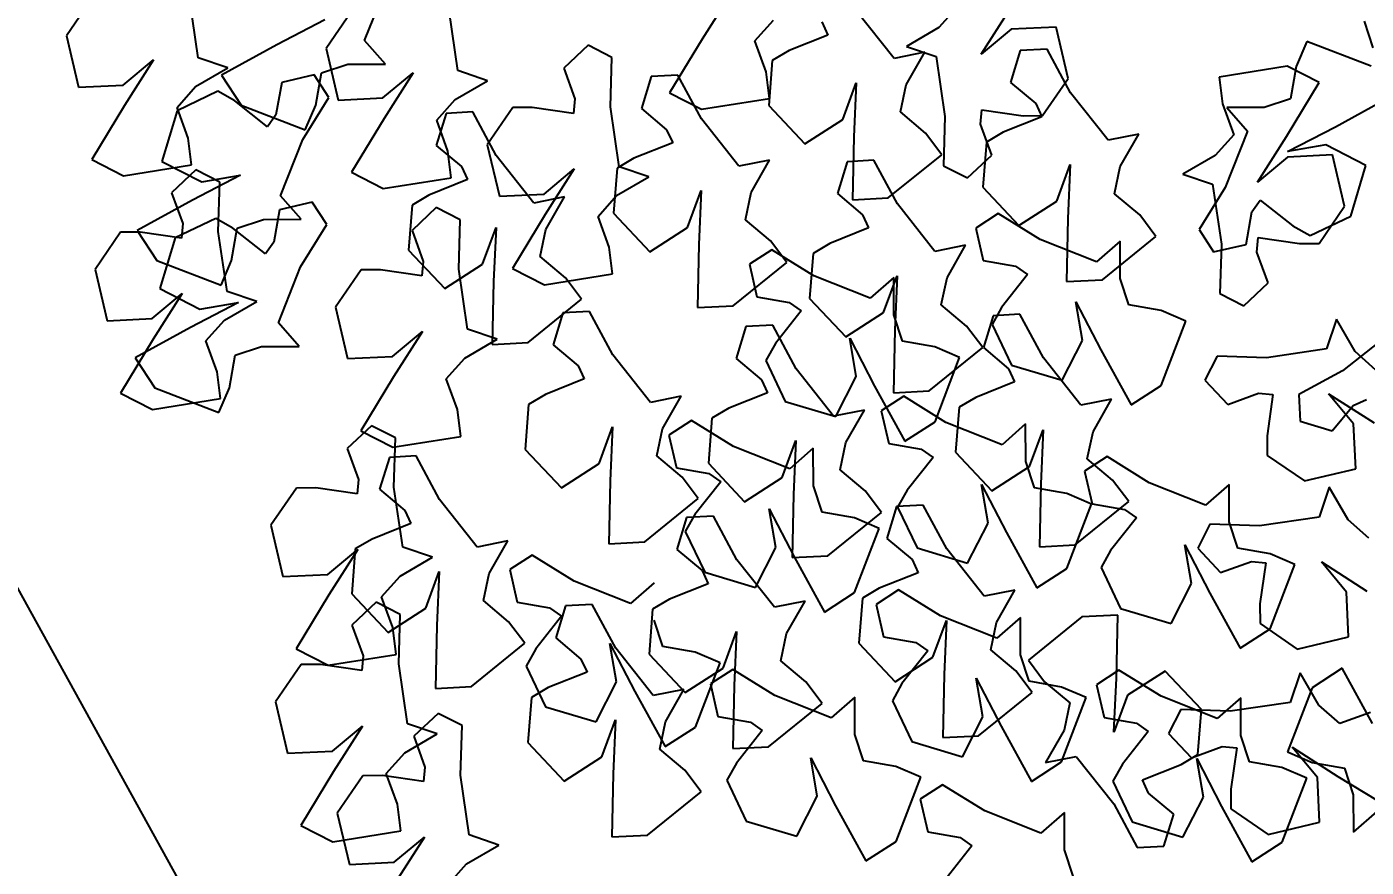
# Model space of a CAD drawing. Header units: millimetres. Extents: x 441061 to 442903, y 4515148 to 4515613.
# Drawn here: x 442186.42 to 442188.327, y 4515568.483 to 4515569.68 of the extents above; entities that cross this region are included whole.
import ezdxf

# ---------------------------------------------------------------- set-up
doc = ezdxf.new("R2010")
doc.units = ezdxf.units.MM
doc.linetypes.add('PUNTOS2', pattern=[0.125, 0, -0.125])
doc.layers.add('01_cotas', color=254, linetype='Continuous')
doc.layers.add('01_piscinas', color=254, linetype='Continuous')
doc.styles.add('Estilo1', font='swissel.ttf')
doc.styles.add('ROMANS', font='romans')
doc.dimstyles.new('DECIMAL-50', dxfattribs={"dimtxt": 0.08, "dimasz": 0.15, "dimexe": 0.09, "dimexo": 0, "dimgap": 0.09, "dimtad": 0, "dimzin": 0, "dimdsep": 46, "dimtxsty": 'ROMANS', "dimcen": 0.09, "dimclrt": 6, "dimadec": 0, "dimazin": 0, "dimtfac": 1.38, "dimtix": 1, "dimtofl": 0, "dimtmove": 2, "dimatfit": 3, "dimldrblk": 'OBLIQUE', "dimfxl": 1, "dimtolj": 1, "dimtzin": 0, "dimarcsym": 0})

# ---------------------------------------------------------------- blocks, each defined once
blk = doc.blocks.new('*D785')
at = {"layer": '01_cotas', "color": 0, "linetype": 'PUNTOS2', "lineweight": -2, "transparency": 16777216}
for p, q in [((442179.8114, 4515578.6368), (442180.8053, 4515579.1868)), ((442187.2973, 4515565.1108), (442188.2912, 4515565.6609))]:
    blk.add_line(p, q, dxfattribs=at)
at = {"layer": '01_cotas', "color": 0, "lineweight": -2, "transparency": 16777216}
for p, q in [((442180.7992, 4515579.012), (442184.1006, 4515573.0467)), ((442188.1398, 4515565.7485), (442184.8383, 4515571.7138))]:
    blk.add_line(p, q, dxfattribs=at)
at = {"layer": '01_cotas', "color": 0, "transparency": 16777216}
for points in [[(442180.8211, 4515579.0241), (442180.7773, 4515578.9999), (442180.7265, 4515579.1433)], [(442188.1617, 4515565.7606), (442188.1179, 4515565.7364), (442188.2124, 4515565.6173)]]:
    blk.add_solid(points, dxfattribs=at)
at = {"layer": '01_cotas', "color": 7, "transparency": 16777216, "insert": (442184.4695, 4515572.3803), "char_height": 0.35, "attachment_point": 5, "rotation": 298.9622, "style": 'Estilo1'}
blk.add_mtext('\\A1;15.46', dxfattribs=at)

msp = doc.modelspace()

# ---------------------------------------------------------------- linework, layer by layer
at = {"layer": '01_piscinas'}
for p, q in [((442186.9009, 4515569.6603), (442186.9328, 4515569.7403)), ((442186.5125, 4515569.7199), (442186.4761, 4515569.6669)), ((442186.664, 4515569.6356), (442186.6516, 4515569.7209)), ((442187.423, 4515569.7271), (442187.3815, 4515569.6622)), ((442186.8823, 4515569.7016), (442186.8459, 4515569.6486)), ((442187.0338, 4515569.6173), (442187.0214, 4515569.7026)), ((442187.6548, 4515569.6346), (442187.6013, 4515569.7022)), ((442187.7452, 4515569.7081), (442187.7188, 4515569.6786)), ((442187.7789, 4515569.6406), (442187.8203, 4515569.7055)), ((442186.844, 4515569.6895), (442186.7757, 4515569.654)), ((442187.4567, 4515569.6596), (442187.4831, 4515569.6891)), ((442187.5519, 4515569.6867), (442187.5605, 4515569.6679)), ((442187.7188, 4515569.6786), (442187.6726, 4515569.6518)), ((442187.8217, 4515569.6763), (442187.7789, 4515569.6406)), ((442187.8856, 4515569.6794), (442187.8217, 4515569.6763)), ((442187.9029, 4515569.6062), (442187.8856, 4515569.6794)), ((442188.3242, 4515569.6876), (442188.3365, 4515569.65)), ((442186.4761, 4515569.6669), (442186.4933, 4515569.5937)), ((442186.7757, 4515569.654), (442186.697, 4515569.6108)), ((442186.9304, 4515569.6267), (442186.9009, 4515569.6603)), ((442187.2191, 4515569.6535), (442187.1844, 4515569.621)), ((442187.2531, 4515569.6361), (442187.2191, 4515569.6535)), ((442187.3815, 4515569.6622), (442187.335, 4515569.5855)), ((442187.4727, 4515569.6156), (442187.4567, 4515569.6596)), ((442187.5605, 4515569.6679), (442187.5053, 4515569.646)), ((442188.2427, 4515569.6586), (442188.2277, 4515569.6233)), ((442188.3342, 4515569.6235), (442188.2427, 4515569.6586)), ((442186.7063, 4515569.6213), (442186.664, 4515569.6356)), ((442186.8459, 4515569.6486), (442186.8631, 4515569.5753)), ((442187.251, 4515569.5657), (442187.2531, 4515569.6361)), ((442187.5053, 4515569.646), (442187.4814, 4515569.6318)), ((442187.6986, 4515569.6434), (442187.6548, 4515569.6346)), ((442187.672, 4515569.5971), (442187.6986, 4515569.6434)), ((442187.6726, 4515569.6518), (442187.715, 4515569.6375)), ((442187.715, 4515569.6375), (442187.7274, 4515569.5522)), ((442187.8347, 4515569.6459), (442187.8209, 4515569.6005)), ((442187.8728, 4515569.6479), (442187.8347, 4515569.6459)), ((442187.9062, 4515569.5859), (442187.8728, 4515569.6479)), ((442186.5572, 4515569.5968), (442186.6001, 4515569.6325)), ((442186.6001, 4515569.6325), (442186.5587, 4515569.5676)), ((442186.6602, 4515569.5945), (442186.7063, 4515569.6213)), ((442186.8313, 4515569.5681), (442186.8395, 4515569.6142)), ((442186.8395, 4515569.6142), (442186.877, 4515569.6265)), ((442186.877, 4515569.6265), (442186.9304, 4515569.6267)), ((442186.927, 4515569.5785), (442186.9699, 4515569.6142)), ((442186.9699, 4515569.6142), (442186.9285, 4515569.5493)), ((442187.0761, 4515569.603), (442187.0338, 4515569.6173)), ((442187.1844, 4515569.621), (442187.2004, 4515569.577)), ((442187.4773, 4515569.5776), (442187.4727, 4515569.6156)), ((442187.4814, 4515569.6318), (442187.4764, 4515569.5677)), ((442188.2149, 4515569.6235), (442188.1181, 4515569.6081)), ((442188.2604, 4515569.6003), (442188.2149, 4515569.6235)), ((442188.2277, 4515569.6233), (442188.2196, 4515569.5772)), ((442186.4933, 4515569.5937), (442186.5572, 4515569.5968)), ((442186.697, 4515569.6108), (442186.7249, 4515569.5679)), ((442186.7828, 4515569.6004), (442186.7746, 4515569.5543)), ((442186.829, 4515569.6112), (442186.7828, 4515569.6004)), ((442186.8498, 4515569.5792), (442186.829, 4515569.6112)), ((442187.03, 4515569.5762), (442187.0761, 4515569.603)), ((442187.3089, 4515569.6088), (442187.2952, 4515569.5633)), ((442187.3471, 4515569.6108), (442187.3089, 4515569.6088)), ((442187.3805, 4515569.5487), (442187.3471, 4515569.6108)), ((442187.5817, 4515569.5476), (442187.601, 4515569.5999)), ((442187.601, 4515569.5999), (442187.5975, 4515569.523)), ((442187.6639, 4515569.5584), (442187.672, 4515569.5971)), ((442187.8209, 4515569.6005), (442187.8568, 4515569.5704)), ((442187.8665, 4515569.5532), (442187.9029, 4515569.6062)), ((442188.1181, 4515569.6081), (442188.1227, 4515569.5701)), ((442188.2139, 4515569.5235), (442188.2604, 4515569.6003)), ((442186.6338, 4515569.565), (442186.6602, 4515569.5945)), ((442186.6918, 4515569.5879), (442186.6338, 4515569.5602)), ((442186.7161, 4515569.5742), (442186.6918, 4515569.5879)), ((442186.8128, 4515569.5192), (442186.8498, 4515569.5792)), ((442186.8631, 4515569.5753), (442186.927, 4515569.5785)), ((442187.0036, 4515569.5467), (442187.03, 4515569.5762)), ((442187.2004, 4515569.577), (442187.1985, 4515569.5564)), ((442187.335, 4515569.5855), (442187.3805, 4515569.5623)), ((442187.3805, 4515569.5623), (442187.4773, 4515569.5776)), ((442187.9596, 4515569.5182), (442187.9062, 4515569.5859)), ((442188.2196, 4515569.5772), (442188.182, 4515569.5649)), ((442188.2834, 4515569.5374), (442188.362, 4515569.5806)), ((442186.5587, 4515569.5676), (442186.5122, 4515569.4908)), ((442186.6338, 4515569.5602), (442186.6121, 4515569.4881)), ((442186.6498, 4515569.521), (442186.6338, 4515569.565)), ((442186.7627, 4515569.5374), (442186.7161, 4515569.5742)), ((442186.7249, 4515569.5679), (442186.8163, 4515569.5328)), ((442186.8163, 4515569.5328), (442186.8313, 4515569.5681)), ((442187.0549, 4515569.5584), (442187.0168, 4515569.5564)), ((442187.0883, 4515569.4963), (442187.0549, 4515569.5584)), ((442187.1119, 4515569.5647), (442187.0755, 4515569.5117)), ((442187.1397, 4515569.565), (442187.1119, 4515569.5647)), ((442187.1985, 4515569.5564), (442187.1397, 4515569.565)), ((442187.2634, 4515569.4804), (442187.251, 4515569.5657)), ((442187.2952, 4515569.5633), (442187.331, 4515569.5332)), ((442187.4764, 4515569.5677), (442187.5279, 4515569.5129)), ((442187.6998, 4515569.5283), (442187.6639, 4515569.5584)), ((442187.778, 4515569.5409), (442187.7799, 4515569.5615)), ((442187.7799, 4515569.5615), (442187.8387, 4515569.5529)), ((442187.8568, 4515569.5704), (442187.8654, 4515569.5516)), ((442188.1227, 4515569.5701), (442188.1387, 4515569.5261)), ((442188.182, 4515569.5649), (442188.1287, 4515569.5647)), ((442188.1287, 4515569.5647), (442188.1581, 4515569.5311)), ((442186.7746, 4515569.5543), (442186.7627, 4515569.5374)), ((442186.9285, 4515569.5493), (442186.882, 4515569.4725)), ((442187.0168, 4515569.5564), (442187.003, 4515569.5109)), ((442187.0196, 4515569.5027), (442187.0036, 4515569.5467)), ((442187.4339, 4515569.4811), (442187.3805, 4515569.5487)), ((442187.5279, 4515569.5129), (442187.5817, 4515569.5476)), ((442187.7274, 4515569.5522), (442187.7253, 4515569.4818)), ((442187.794, 4515569.4969), (442187.778, 4515569.5409)), ((442187.8654, 4515569.5516), (442187.8102, 4515569.5296)), ((442187.8387, 4515569.5529), (442187.8665, 4515569.5532)), ((442186.6545, 4515569.483), (442186.6498, 4515569.521)), ((442186.7809, 4515569.4391), (442186.8128, 4515569.5192)), ((442187.331, 4515569.5332), (442187.3396, 4515569.5144)), ((442187.5975, 4515569.523), (442187.5956, 4515569.4333)), ((442187.7228, 4515569.4976), (442187.6998, 4515569.5283)), ((442187.8102, 4515569.5296), (442187.7863, 4515569.5154)), ((442188.0035, 4515569.527), (442187.9596, 4515569.5182)), ((442187.9769, 4515569.4807), (442188.0035, 4515569.527)), ((442188.1387, 4515569.5261), (442188.1123, 4515569.4966)), ((442188.1581, 4515569.5311), (442188.1263, 4515569.4511)), ((442188.1724, 4515569.4586), (442188.2139, 4515569.5235)), ((442188.215, 4515569.5019), (442188.2834, 4515569.5374)), ((442187.003, 4515569.5109), (442187.0389, 4515569.4808)), ((442187.0243, 4515569.4646), (442187.0196, 4515569.5027)), ((442187.0755, 4515569.5117), (442187.0928, 4515569.4384)), ((442187.3396, 4515569.5144), (442187.2845, 4515569.4925)), ((442187.7863, 4515569.5154), (442187.7813, 4515569.4514)), ((442188.27, 4515569.5114), (442188.215, 4515569.5019)), ((442188.3269, 4515569.4822), (442188.27, 4515569.5114)), ((442186.5122, 4515569.4908), (442186.5577, 4515569.4676)), ((442186.5577, 4515569.4676), (442186.6545, 4515569.483)), ((442186.6121, 4515569.4881), (442186.669, 4515569.4589)), ((442187.0389, 4515569.4808), (442187.0475, 4515569.4621)), ((442187.1417, 4515569.4287), (442187.0883, 4515569.4963)), ((442187.2845, 4515569.4925), (442187.2605, 4515569.4783)), ((442187.4777, 4515569.4899), (442187.4339, 4515569.4811)), ((442187.4512, 4515569.4436), (442187.4777, 4515569.4899)), ((442187.588, 4515569.4876), (442187.5742, 4515569.4421)), ((442187.6262, 4515569.4896), (442187.588, 4515569.4876)), ((442187.6596, 4515569.4275), (442187.6262, 4515569.4896)), ((442187.6467, 4515569.436), (442187.7228, 4515569.4976)), ((442187.7253, 4515569.4818), (442187.7593, 4515569.4644)), ((442187.7593, 4515569.4644), (442187.794, 4515569.4969)), ((442187.8866, 4515569.4312), (442187.9059, 4515569.4836)), ((442187.9059, 4515569.4836), (442187.9024, 4515569.4067)), ((442187.9688, 4515569.442), (442187.9769, 4515569.4807)), ((442188.1123, 4515569.4966), (442188.0662, 4515569.4698)), ((442188.2153, 4515569.4943), (442188.1724, 4515569.4586)), ((442188.2792, 4515569.4974), (442188.2153, 4515569.4943)), ((442188.2965, 4515569.4242), (442188.2792, 4515569.4974)), ((442188.3053, 4515569.4101), (442188.3269, 4515569.4822)), ((442186.6606, 4515569.4759), (442186.6259, 4515569.4434)), ((442186.724, 4515569.4684), (442186.6557, 4515569.4329)), ((442186.6946, 4515569.4586), (442186.6606, 4515569.4759)), ((442186.669, 4515569.4589), (442186.724, 4515569.4684)), ((442186.882, 4515569.4725), (442186.9275, 4515569.4493)), ((442186.9275, 4515569.4493), (442187.0243, 4515569.4646)), ((442187.0475, 4515569.4621), (442186.9923, 4515569.4401)), ((442187.1567, 4515569.4416), (442187.1995, 4515569.4773)), ((442187.1995, 4515569.4773), (442187.1581, 4515569.4124)), ((442187.2605, 4515569.4783), (442187.2555, 4515569.4142)), ((442187.2596, 4515569.4393), (442187.3058, 4515569.4661)), ((442187.3058, 4515569.4661), (442187.2634, 4515569.4804)), ((442188.0662, 4515569.4698), (442188.1086, 4515569.4555)), ((442186.6259, 4515569.4434), (442186.6419, 4515569.3995)), ((442186.6925, 4515569.3881), (442186.6946, 4515569.4586)), ((442187.3608, 4515569.3941), (442187.3801, 4515569.4464)), ((442187.3801, 4515569.4464), (442187.3767, 4515569.3695)), ((442187.4431, 4515569.4049), (442187.4512, 4515569.4436)), ((442187.7813, 4515569.4514), (442187.8328, 4515569.3966)), ((442188.1263, 4515569.4511), (442188.0892, 4515569.3911)), ((442188.1086, 4515569.4555), (442188.121, 4515569.3702)), ((442186.6557, 4515569.4329), (442186.577, 4515569.3897)), ((442186.8261, 4515569.43), (442186.7798, 4515569.4192)), ((442186.8104, 4515569.4056), (442186.7809, 4515569.4391)), ((442186.8469, 4515569.398), (442186.8261, 4515569.43)), ((442186.9684, 4515569.4259), (442186.9633, 4515569.3618)), ((442186.9923, 4515569.4401), (442186.9684, 4515569.4259)), ((442187.0928, 4515569.4384), (442187.1567, 4515569.4416)), ((442187.1856, 4515569.4375), (442187.1417, 4515569.4287)), ((442187.159, 4515569.3912), (442187.1856, 4515569.4375)), ((442187.2333, 4515569.4098), (442187.2596, 4515569.4393)), ((442187.5742, 4515569.4421), (442187.6101, 4515569.412)), ((442187.5956, 4515569.4333), (442187.6467, 4515569.436)), ((442187.713, 4515569.3599), (442187.6596, 4515569.4275)), ((442187.8328, 4515569.3966), (442187.8866, 4515569.4312)), ((442188.0047, 4515569.4119), (442187.9688, 4515569.442)), ((442188.1645, 4515569.416), (442188.1764, 4515569.4329)), ((442188.1764, 4515569.4329), (442188.223, 4515569.3961)), ((442188.2601, 4515569.3712), (442188.2965, 4515569.4242)), ((442186.6889, 4515569.4067), (442186.6309, 4515569.379)), ((442186.7131, 4515569.3931), (442186.6889, 4515569.4067)), ((442186.7195, 4515569.3931), (442186.7571, 4515569.4054)), ((442186.7571, 4515569.4054), (442186.8104, 4515569.4056)), ((442186.7798, 4515569.4192), (442186.7717, 4515569.3731)), ((442187.003, 4515569.4222), (442186.9684, 4515569.3897)), ((442187.0371, 4515569.4049), (442187.003, 4515569.4222)), ((442187.035, 4515569.3344), (442187.0371, 4515569.4049)), ((442187.1581, 4515569.4124), (442187.1116, 4515569.3356)), ((442187.2493, 4515569.3658), (442187.2333, 4515569.4098)), ((442187.2555, 4515569.4142), (442187.3071, 4515569.3594)), ((442187.4789, 4515569.3748), (442187.4431, 4515569.4049)), ((442187.6101, 4515569.412), (442187.6187, 4515569.3933)), ((442187.8031, 4515569.414), (442187.7711, 4515569.3931)), ((442187.863, 4515569.3769), (442187.8031, 4515569.414)), ((442187.9024, 4515569.4067), (442187.9005, 4515569.3169)), ((442188.0277, 4515569.3813), (442188.0047, 4515569.4119)), ((442188.1563, 4515569.3699), (442188.1645, 4515569.416)), ((442188.2473, 4515569.3824), (442188.3053, 4515569.4101)), ((442186.5534, 4515569.3872), (442186.517, 4515569.3342)), ((442186.5812, 4515569.3874), (442186.5534, 4515569.3872)), ((442186.577, 4515569.3897), (442186.6049, 4515569.3468)), ((442186.64, 4515569.3789), (442186.5812, 4515569.3874)), ((442186.6419, 4515569.3995), (442186.64, 4515569.3789)), ((442186.7049, 4515569.3029), (442186.6925, 4515569.3881)), ((442186.7113, 4515569.347), (442186.7195, 4515569.3931)), ((442186.7597, 4515569.3563), (442186.7131, 4515569.3931)), ((442186.8098, 4515569.338), (442186.8469, 4515569.398)), ((442186.9684, 4515569.3897), (442186.9844, 4515569.3457)), ((442187.0687, 4515569.3417), (442187.088, 4515569.394)), ((442187.088, 4515569.394), (442187.0845, 4515569.3171)), ((442187.1509, 4515569.3525), (442187.159, 4515569.3912)), ((442187.3071, 4515569.3594), (442187.3608, 4515569.3941)), ((442187.6187, 4515569.3933), (442187.5636, 4515569.3713)), ((442187.7711, 4515569.3931), (442187.7819, 4515569.3469)), ((442188.0892, 4515569.3911), (442188.11, 4515569.3591)), ((442188.223, 4515569.3961), (442188.2473, 4515569.3824)), ((442186.6309, 4515569.379), (442186.6092, 4515569.307)), ((442186.7717, 4515569.3731), (442186.7597, 4515569.3563)), ((442187.3767, 4515569.3695), (442187.3748, 4515569.2798)), ((442187.502, 4515569.3441), (442187.4789, 4515569.3748)), ((442187.5636, 4515569.3713), (442187.5396, 4515569.3571)), ((442187.7568, 4515569.3687), (442187.713, 4515569.3599)), ((442187.7303, 4515569.3224), (442187.7568, 4515569.3687)), ((442187.9431, 4515569.3451), (442187.863, 4515569.3769)), ((442187.9767, 4515569.3745), (442187.9431, 4515569.3451)), ((442187.9516, 4515569.3196), (442188.0277, 4515569.3813)), ((442187.9768, 4515569.3212), (442187.9767, 4515569.3745)), ((442188.11, 4515569.3591), (442188.1563, 4515569.3699)), ((442188.121, 4515569.3702), (442188.1189, 4515569.2998)), ((442188.1716, 4515569.3589), (442188.1735, 4515569.3795)), ((442188.1735, 4515569.3795), (442188.2323, 4515569.3709)), ((442188.2323, 4515569.3709), (442188.2601, 4515569.3712)), ((442186.6964, 4515569.3117), (442186.7113, 4515569.347)), ((442186.9633, 4515569.3618), (442187.0149, 4515569.307)), ((442187.1868, 4515569.3224), (442187.1509, 4515569.3525)), ((442187.2539, 4515569.3277), (442187.2493, 4515569.3658)), ((442187.4809, 4515569.3623), (442187.4488, 4515569.3415)), ((442187.5408, 4515569.3252), (442187.4809, 4515569.3623)), ((442187.5396, 4515569.3571), (442187.5346, 4515569.293)), ((442188.1876, 4515569.3149), (442188.1716, 4515569.3589)), ((442186.517, 4515569.3342), (442186.5342, 4515569.2609)), ((442186.6049, 4515569.3468), (442186.6964, 4515569.3117)), ((442186.778, 4515569.258), (442186.8098, 4515569.338)), ((442186.8959, 4515569.3334), (442186.8595, 4515569.2804)), ((442186.9237, 4515569.3337), (442186.8959, 4515569.3334)), ((442186.9825, 4515569.3252), (442186.9237, 4515569.3337)), ((442186.9844, 4515569.3457), (442186.9825, 4515569.3252)), ((442187.0149, 4515569.307), (442187.0687, 4515569.3417)), ((442187.0474, 4515569.2492), (442187.035, 4515569.3344)), ((442187.1116, 4515569.3356), (442187.1571, 4515569.3124)), ((442187.4258, 4515569.2825), (442187.502, 4515569.3441)), ((442187.4488, 4515569.3415), (442187.4596, 4515569.2952)), ((442187.7819, 4515569.3469), (442187.8279, 4515569.3387)), ((442187.8279, 4515569.3387), (442187.8448, 4515569.3268)), ((442187.0845, 4515569.3171), (442187.0826, 4515569.2274)), ((442187.1571, 4515569.3124), (442187.2539, 4515569.3277)), ((442187.2098, 4515569.2917), (442187.1868, 4515569.3224)), ((442187.6209, 4515569.2934), (442187.5408, 4515569.3252)), ((442187.6544, 4515569.3229), (442187.6209, 4515569.2934)), ((442187.6399, 4515569.2729), (442187.6592, 4515569.3252)), ((442187.6546, 4515569.2695), (442187.6544, 4515569.3229)), ((442187.6592, 4515569.3252), (442187.6558, 4515569.2483)), ((442187.7221, 4515569.2837), (442187.7303, 4515569.3224)), ((442187.8448, 4515569.3268), (442187.808, 4515569.2802)), ((442187.9005, 4515569.3169), (442187.9516, 4515569.3196)), ((442187.9892, 4515569.2836), (442187.9768, 4515569.3212)), ((442188.1529, 4515569.2824), (442188.1876, 4515569.3149)), ((442186.5981, 4515569.2641), (442186.641, 4515569.2998)), ((442186.641, 4515569.2998), (442186.5996, 4515569.2349)), ((442186.6092, 4515569.307), (442186.6661, 4515569.2777)), ((442186.7472, 4515569.2886), (442186.7049, 4515569.3029)), ((442187.1337, 4515569.2301), (442187.2098, 4515569.2917)), ((442187.4596, 4515569.2952), (442187.5057, 4515569.2871)), ((442187.5346, 4515569.293), (442187.5861, 4515569.2382)), ((442188.1189, 4515569.2998), (442188.1529, 4515569.2824)), ((442186.7211, 4515569.2872), (442186.6528, 4515569.2517)), ((442186.6661, 4515569.2777), (442186.7211, 4515569.2872)), ((442186.7011, 4515569.2618), (442186.7472, 4515569.2886)), ((442186.8595, 4515569.2804), (442186.8767, 4515569.2072)), ((442187.183, 4515569.2725), (442187.1692, 4515569.227)), ((442187.2211, 4515569.2745), (442187.183, 4515569.2725)), ((442187.2545, 4515569.2124), (442187.2211, 4515569.2745)), ((442187.3748, 4515569.2798), (442187.4258, 4515569.2825)), ((442187.5226, 4515569.2751), (442187.4858, 4515569.2285)), ((442187.5057, 4515569.2871), (442187.5226, 4515569.2751)), ((442187.5861, 4515569.2382), (442187.6399, 4515569.2729)), ((442187.758, 4515569.2536), (442187.7221, 4515569.2837)), ((442187.808, 4515569.2802), (442187.7944, 4515569.2559)), ((442187.9139, 4515569.2881), (442187.9493, 4515569.2198)), ((442187.9233, 4515569.2332), (442187.9139, 4515569.2881)), ((442188.0353, 4515569.2755), (442187.9892, 4515569.2836)), ((442188.0706, 4515569.2605), (442188.0353, 4515569.2755)), ((442186.5342, 4515569.2609), (442186.5981, 4515569.2641)), ((442186.6528, 4515569.2517), (442186.5741, 4515569.2085)), ((442186.6747, 4515569.2323), (442186.7011, 4515569.2618)), ((442186.8075, 4515569.2244), (442186.778, 4515569.258)), ((442187.4438, 4515569.2527), (442187.4301, 4515569.2073)), ((442187.482, 4515569.2547), (442187.4438, 4515569.2527)), ((442187.5154, 4515569.1927), (442187.482, 4515569.2547)), ((442187.6669, 4515569.2319), (442187.6546, 4515569.2695)), ((442187.7811, 4515569.2229), (442187.758, 4515569.2536)), ((442187.7959, 4515569.2683), (442187.7821, 4515569.2229)), ((442187.7944, 4515569.2559), (442187.8221, 4515569.1979)), ((442187.8341, 4515569.2703), (442187.7959, 4515569.2683)), ((442187.8675, 4515569.2083), (442187.8341, 4515569.2703)), ((442188.0354, 4515569.169), (442188.0706, 4515569.2605)), ((442188.2849, 4515569.2633), (442188.2705, 4515569.221)), ((442188.3117, 4515569.2172), (442188.2849, 4515569.2633)), ((442186.5996, 4515569.2349), (442186.5531, 4515569.1581)), ((442186.9406, 4515569.2103), (442186.9835, 4515569.246)), ((442186.9835, 4515569.246), (442186.9421, 4515569.1812)), ((442187.0436, 4515569.208), (442187.0897, 4515569.2348)), ((442187.0897, 4515569.2348), (442187.0474, 4515569.2492)), ((442187.5917, 4515569.2365), (442187.6271, 4515569.1681)), ((442187.6011, 4515569.1815), (442187.5917, 4515569.2365)), ((442187.6558, 4515569.2483), (442187.6539, 4515569.1586)), ((442187.8941, 4515569.1763), (442187.9233, 4515569.2332)), ((442188.361, 4515569.2431), (442188.2934, 4515569.1897)), ((442186.6907, 4515569.1883), (442186.6747, 4515569.2323)), ((442186.7165, 4515569.2119), (442186.7541, 4515569.2243)), ((442186.7541, 4515569.2243), (442186.8075, 4515569.2244)), ((442187.0826, 4515569.2274), (442187.1337, 4515569.2301)), ((442187.1692, 4515569.227), (442187.205, 4515569.1969)), ((442187.4858, 4515569.2285), (442187.4721, 4515569.2043)), ((442187.713, 4515569.2238), (442187.6669, 4515569.2319)), ((442187.7049, 4515569.1613), (442187.7811, 4515569.2229)), ((442187.7483, 4515569.2088), (442187.713, 4515569.2238)), ((442187.7821, 4515569.2229), (442187.818, 4515569.1928)), ((442187.9493, 4515569.2198), (442187.9926, 4515569.1412)), ((442188.2705, 4515569.221), (442188.1853, 4515569.2085)), ((442188.3412, 4515569.1908), (442188.3117, 4515569.2172)), ((442186.5741, 4515569.2085), (442186.6019, 4515569.1657)), ((442186.7084, 4515569.1658), (442186.7165, 4515569.2119)), ((442186.8767, 4515569.2072), (442186.9406, 4515569.2103)), ((442187.0172, 4515569.1786), (442187.0436, 4515569.208)), ((442187.205, 4515569.1969), (442187.2137, 4515569.1782)), ((442187.3079, 4515569.1448), (442187.2545, 4515569.2124)), ((442187.4301, 4515569.2073), (442187.4659, 4515569.1772)), ((442187.4721, 4515569.2043), (442187.4998, 4515569.1462)), ((442187.7132, 4515569.1173), (442187.7483, 4515569.2088)), ((442187.8221, 4515569.1979), (442187.8941, 4515569.1763)), ((442187.9209, 4515569.1407), (442187.8675, 4515569.2083)), ((442188.1148, 4515569.2106), (442188.0975, 4515569.1766)), ((442188.1853, 4515569.2085), (442188.1148, 4515569.2106)), ((442186.6954, 4515569.1502), (442186.6907, 4515569.1883)), ((442186.9421, 4515569.1812), (442186.8956, 4515569.1044)), ((442187.0332, 4515569.1346), (442187.0172, 4515569.1786)), ((442187.2137, 4515569.1782), (442187.1585, 4515569.1562)), ((442187.4659, 4515569.1772), (442187.4746, 4515569.1584)), ((442187.5688, 4515569.1251), (442187.5154, 4515569.1927)), ((442187.5719, 4515569.1246), (442187.6011, 4515569.1815)), ((442187.818, 4515569.1928), (442187.8266, 4515569.174)), ((442188.0975, 4515569.1766), (442188.13, 4515569.1419)), ((442188.2934, 4515569.1897), (442188.2313, 4515569.1563)), ((442186.5531, 4515569.1581), (442186.5986, 4515569.1349)), ((442186.6019, 4515569.1657), (442186.6934, 4515569.1305)), ((442186.6934, 4515569.1305), (442186.7084, 4515569.1658)), ((442187.1585, 4515569.1562), (442187.1345, 4515569.142)), ((442187.4746, 4515569.1584), (442187.4194, 4515569.1364)), ((442187.6271, 4515569.1681), (442187.6703, 4515569.0895)), ((442187.6539, 4515569.1586), (442187.7049, 4515569.1613)), ((442187.8266, 4515569.174), (442187.7715, 4515569.152)), ((442187.9926, 4515569.1412), (442188.0354, 4515569.169)), ((442188.13, 4515569.1419), (442188.174, 4515569.1579)), ((442188.174, 4515569.1579), (442188.1945, 4515569.156)), ((442188.2313, 4515569.1563), (442188.2333, 4515569.1181)), ((442188.2737, 4515569.1571), (442188.3386, 4515569.1156)), ((442188.3094, 4515569.1142), (442188.2737, 4515569.1571)), ((442186.5986, 4515569.1349), (442186.6954, 4515569.1502)), ((442187.1345, 4515569.142), (442187.1295, 4515569.0779)), ((442187.3517, 4515569.1536), (442187.3079, 4515569.1448)), ((442187.3252, 4515569.1073), (442187.3517, 4515569.1536)), ((442187.4998, 4515569.1462), (442187.5719, 4515569.1246)), ((442187.6686, 4515569.1535), (442187.6366, 4515569.1327)), ((442187.7286, 4515569.1164), (442187.6686, 4515569.1535)), ((442187.7475, 4515569.1379), (442187.7425, 4515569.0738)), ((442187.7715, 4515569.152), (442187.7475, 4515569.1379)), ((442187.9647, 4515569.1494), (442187.9209, 4515569.1407)), ((442187.9382, 4515569.1031), (442187.9647, 4515569.1494)), ((442188.1945, 4515569.156), (442188.186, 4515569.0973)), ((442188.2788, 4515569.1043), (442188.3089, 4515569.1402)), ((442188.3089, 4515569.1402), (442188.3276, 4515569.1488)), ((442187.0379, 4515569.0965), (442187.0332, 4515569.1346)), ((442187.3663, 4515569.1189), (442187.3343, 4515569.0981)), ((442187.4263, 4515569.0819), (442187.3663, 4515569.1189)), ((442187.3954, 4515569.1223), (442187.3904, 4515569.0582)), ((442187.4194, 4515569.1364), (442187.3954, 4515569.1223)), ((442187.6126, 4515569.1338), (442187.5688, 4515569.1251)), ((442187.5861, 4515569.0875), (442187.6126, 4515569.1338)), ((442187.6366, 4515569.1327), (442187.6474, 4515569.0864)), ((442188.2333, 4515569.1181), (442188.2788, 4515569.1043)), ((442186.9108, 4515569.1117), (442186.8762, 4515569.0792)), ((442186.8956, 4515569.1044), (442186.9411, 4515569.0812)), ((442186.9449, 4515569.0944), (442186.9108, 4515569.1117)), ((442187.2348, 4515569.0578), (442187.2541, 4515569.1101)), ((442187.2541, 4515569.1101), (442187.2507, 4515569.0332)), ((442187.3171, 4515569.0686), (442187.3252, 4515569.1073)), ((442187.6703, 4515569.0895), (442187.7132, 4515569.1173)), ((442187.8086, 4515569.0846), (442187.7286, 4515569.1164)), ((442187.8422, 4515569.1141), (442187.8086, 4515569.0846)), ((442187.8424, 4515569.0607), (442187.8422, 4515569.1141)), ((442187.8478, 4515569.0536), (442187.8671, 4515569.106)), ((442187.8671, 4515569.106), (442187.8637, 4515569.0291)), ((442187.93, 4515569.0644), (442187.9382, 4515569.1031)), ((442188.3125, 4515569.0503), (442188.3094, 4515569.1142)), ((442186.9411, 4515569.0812), (442187.0379, 4515569.0965)), ((442186.9427, 4515569.0239), (442186.9449, 4515569.0944)), ((442187.3343, 4515569.0981), (442187.3451, 4515569.0518)), ((442187.5064, 4515569.05), (442187.4263, 4515569.0819)), ((442187.4957, 4515569.038), (442187.515, 4515569.0904)), ((442187.515, 4515569.0904), (442187.5116, 4515569.0135)), ((442187.578, 4515569.0488), (442187.5861, 4515569.0875)), ((442187.6474, 4515569.0864), (442187.6935, 4515569.0783)), ((442188.186, 4515569.0973), (442188.1863, 4515569.0694)), ((442186.8762, 4515569.0792), (442186.8921, 4515569.0352)), ((442186.9361, 4515569.0666), (442186.9223, 4515569.0211)), ((442186.9742, 4515569.0686), (442186.9361, 4515569.0666)), ((442187.0076, 4515569.0065), (442186.9742, 4515569.0686)), ((442187.1295, 4515569.0779), (442187.1811, 4515569.0231)), ((442187.3529, 4515569.0385), (442187.3171, 4515569.0686)), ((442187.5399, 4515569.0795), (442187.5064, 4515569.05)), ((442187.5401, 4515569.0261), (442187.5399, 4515569.0795)), ((442187.7104, 4515569.0664), (442187.6736, 4515569.0197)), ((442187.6935, 4515569.0783), (442187.7104, 4515569.0664)), ((442187.7425, 4515569.0738), (442187.7941, 4515569.019)), ((442187.9583, 4515569.0676), (442187.9263, 4515569.0468)), ((442187.9659, 4515569.0343), (442187.93, 4515569.0644)), ((442188.0183, 4515569.0305), (442187.9583, 4515569.0676)), ((442188.1863, 4515569.0694), (442188.2393, 4515569.033)), ((442187.1811, 4515569.0231), (442187.2348, 4515569.0578)), ((442187.3451, 4515569.0518), (442187.3912, 4515569.0437)), ((442187.3904, 4515569.0582), (442187.442, 4515569.0034)), ((442187.3912, 4515569.0437), (442187.4081, 4515569.0318)), ((442187.6138, 4515569.0187), (442187.578, 4515569.0488)), ((442187.7941, 4515569.019), (442187.8478, 4515569.0536)), ((442187.8547, 4515569.0231), (442187.8424, 4515569.0607)), ((442187.9263, 4515569.0468), (442187.9371, 4515569.0005)), ((442188.2393, 4515569.033), (442188.3125, 4515569.0503)), ((442186.8037, 4515569.0229), (442186.7673, 4515568.9699)), ((442186.8315, 4515569.0232), (442186.8037, 4515569.0229)), ((442186.8903, 4515569.0147), (442186.8315, 4515569.0232)), ((442186.8921, 4515569.0352), (442186.8903, 4515569.0147)), ((442186.9552, 4515568.9387), (442186.9427, 4515569.0239)), ((442187.2507, 4515569.0332), (442187.2488, 4515568.9435)), ((442187.376, 4515569.0078), (442187.3529, 4515569.0385)), ((442187.4081, 4515569.0318), (442187.3713, 4515568.9851)), ((442187.442, 4515569.0034), (442187.4957, 4515569.038)), ((442187.5524, 4515568.9886), (442187.5401, 4515569.0261)), ((442187.7794, 4515569.0277), (442187.8149, 4515568.9594)), ((442187.7889, 4515568.9727), (442187.7794, 4515569.0277)), ((442187.9008, 4515569.015), (442187.8547, 4515569.0231)), ((442187.8637, 4515569.0291), (442187.8618, 4515568.9393)), ((442187.989, 4515569.0037), (442187.9659, 4515569.0343)), ((442188.0983, 4515568.9987), (442188.0183, 4515569.0305)), ((442188.1319, 4515569.0281), (442188.0983, 4515568.9987)), ((442188.1321, 4515568.9748), (442188.1319, 4515569.0281)), ((442188.2747, 4515569.0239), (442188.2603, 4515568.9816)), ((442188.3015, 4515568.9778), (442188.2747, 4515569.0239)), ((442186.9223, 4515569.0211), (442186.9581, 4515568.991)), ((442187.061, 4515568.9389), (442187.0076, 4515569.0065)), ((442187.2998, 4515568.9462), (442187.376, 4515569.0078)), ((442187.5116, 4515569.0135), (442187.5097, 4515568.9238)), ((442187.6369, 4515568.9881), (442187.6138, 4515569.0187)), ((442187.6736, 4515569.0197), (442187.6599, 4515568.9955)), ((442187.9361, 4515569), (442187.9008, 4515569.015)), ((442187.9128, 4515568.942), (442187.989, 4515569.0037)), ((442186.9581, 4515568.991), (442186.9668, 4515568.9722)), ((442187.3713, 4515568.9851), (442187.3576, 4515568.9609)), ((442187.4771, 4515568.9931), (442187.5126, 4515568.9248)), ((442187.4866, 4515568.9381), (442187.4771, 4515568.9931)), ((442187.5985, 4515568.9804), (442187.5524, 4515568.9886)), ((442187.5607, 4515568.9264), (442187.6369, 4515568.9881)), ((442187.6584, 4515568.9965), (442187.6446, 4515568.951)), ((442187.6965, 4515568.9985), (442187.6584, 4515568.9965)), ((442187.6599, 4515568.9955), (442187.6876, 4515568.9375)), ((442187.7299, 4515568.9364), (442187.6965, 4515568.9985)), ((442187.901, 4515568.9085), (442187.9361, 4515569)), ((442187.9371, 4515569.0005), (442187.9832, 4515568.9923)), ((442187.9832, 4515568.9923), (442188, 4515568.9804)), ((442186.7673, 4515568.9699), (442186.7845, 4515568.8967)), ((442186.9668, 4515568.9722), (442186.9116, 4515568.9502)), ((442187.3595, 4515568.9808), (442187.3457, 4515568.9354)), ((442187.3976, 4515568.9829), (442187.3595, 4515568.9808)), ((442187.431, 4515568.9208), (442187.3976, 4515568.9829)), ((442187.6338, 4515568.9654), (442187.5985, 4515568.9804)), ((442187.5987, 4515568.874), (442187.6338, 4515568.9654)), ((442187.7597, 4515568.9158), (442187.7889, 4515568.9727)), ((442188, 4515568.9804), (442187.9632, 4515568.9338)), ((442188.1046, 4515568.9712), (442188.0873, 4515568.9372)), ((442188.1751, 4515568.9691), (442188.1046, 4515568.9712)), ((442188.1444, 4515568.9372), (442188.1321, 4515568.9748)), ((442188.2603, 4515568.9816), (442188.1751, 4515568.9691)), ((442188.3309, 4515568.9514), (442188.3015, 4515568.9778)), ((442186.9116, 4515568.9502), (442186.8876, 4515568.9361)), ((442187.1048, 4515568.9476), (442187.061, 4515568.9389)), ((442187.0783, 4515568.9014), (442187.1048, 4515568.9476)), ((442187.3576, 4515568.9609), (442187.3853, 4515568.9029)), ((442187.6446, 4515568.951), (442187.6805, 4515568.9209)), ((442187.8149, 4515568.9594), (442187.8581, 4515568.8807)), ((442186.8484, 4515568.8998), (442186.8913, 4515568.9355)), ((442186.8913, 4515568.9355), (442186.8499, 4515568.8707)), ((442186.8876, 4515568.9361), (442186.8826, 4515568.872)), ((442186.9975, 4515568.9243), (442186.9552, 4515568.9387)), ((442187.1395, 4515568.9275), (442187.1075, 4515568.9067)), ((442187.1995, 4515568.8904), (442187.1395, 4515568.9275)), ((442187.2488, 4515568.9435), (442187.2998, 4515568.9462)), ((442187.3457, 4515568.9354), (442187.3815, 4515568.9053)), ((442187.4574, 4515568.8812), (442187.4866, 4515568.9381)), ((442187.6876, 4515568.9375), (442187.7597, 4515568.9158)), ((442187.7833, 4515568.8688), (442187.7299, 4515568.9364)), ((442187.8618, 4515568.9393), (442187.9128, 4515568.942)), ((442187.9632, 4515568.9338), (442187.9496, 4515568.9096)), ((442188.0691, 4515568.9418), (442188.1046, 4515568.8734)), ((442188.0786, 4515568.8868), (442188.0691, 4515568.9418)), ((442188.0873, 4515568.9372), (442188.1198, 4515568.9025)), ((442188.1905, 4515568.9291), (442188.1444, 4515568.9372)), ((442188.2258, 4515568.9141), (442188.1905, 4515568.9291)), ((442186.9514, 4515568.8975), (442186.9975, 4515568.9243)), ((442187.4844, 4515568.8532), (442187.431, 4515568.9208)), ((442187.5097, 4515568.9238), (442187.5607, 4515568.9264)), ((442187.5126, 4515568.9248), (442187.5558, 4515568.8461)), ((442187.6805, 4515568.9209), (442187.6891, 4515568.9022)), ((442187.8581, 4515568.8807), (442187.901, 4515568.9085)), ((442187.9496, 4515568.9096), (442187.9773, 4515568.8515)), ((442188.1198, 4515568.9025), (442188.1638, 4515568.9185)), ((442188.1638, 4515568.9185), (442188.1843, 4515568.9166)), ((442188.1843, 4515568.9166), (442188.1758, 4515568.8579)), ((442188.1907, 4515568.8226), (442188.2258, 4515568.9141)), ((442188.2635, 4515568.9177), (442188.3284, 4515568.8762)), ((442188.2992, 4515568.8748), (442188.2635, 4515568.9177)), ((442186.7845, 4515568.8967), (442186.8484, 4515568.8998)), ((442186.925, 4515568.8681), (442186.9514, 4515568.8975)), ((442186.9879, 4515568.8519), (442187.0072, 4515568.9042)), ((442187.0072, 4515568.9042), (442187.0038, 4515568.8273)), ((442187.0702, 4515568.8626), (442187.0783, 4515568.9014)), ((442187.1075, 4515568.9067), (442187.1183, 4515568.8604)), ((442187.2795, 4515568.8586), (442187.1995, 4515568.8904)), ((442187.3815, 4515568.9053), (442187.3902, 4515568.8865)), ((442187.3853, 4515568.9029), (442187.4574, 4515568.8812)), ((442187.6891, 4515568.9022), (442187.6339, 4515568.8802)), ((442186.8499, 4515568.8707), (442186.8033, 4515568.7939)), ((442186.8826, 4515568.872), (442186.9342, 4515568.8172)), ((442187.3131, 4515568.888), (442187.2795, 4515568.8586)), ((442187.3902, 4515568.8865), (442187.335, 4515568.8645)), ((442187.5558, 4515568.8461), (442187.5987, 4515568.874)), ((442187.6339, 4515568.8802), (442187.61, 4515568.866)), ((442187.6612, 4515568.878), (442187.6292, 4515568.8572)), ((442187.7211, 4515568.841), (442187.6612, 4515568.878)), ((442187.8271, 4515568.8776), (442187.7833, 4515568.8688)), ((442187.8006, 4515568.8313), (442187.8271, 4515568.8776)), ((442188.0493, 4515568.8299), (442188.0786, 4515568.8868)), ((442188.1046, 4515568.8734), (442188.1478, 4515568.7948)), ((442188.3023, 4515568.8109), (442188.2992, 4515568.8748)), ((442186.9175, 4515568.8602), (442186.8828, 4515568.8277)), ((442186.9515, 4515568.8429), (442186.9175, 4515568.8602)), ((442186.941, 4515568.8241), (442186.925, 4515568.8681)), ((442186.9342, 4515568.8172), (442186.9879, 4515568.8519)), ((442187.106, 4515568.8325), (442187.0702, 4515568.8626)), ((442187.1183, 4515568.8604), (442187.1644, 4515568.8522)), ((442187.1644, 4515568.8522), (442187.1813, 4515568.8403)), ((442187.187, 4515568.855), (442187.1732, 4515568.8095)), ((442187.2251, 4515568.857), (442187.187, 4515568.855)), ((442187.2585, 4515568.7949), (442187.2251, 4515568.857)), ((442187.335, 4515568.8645), (442187.311, 4515568.8504)), ((442187.5282, 4515568.8619), (442187.4844, 4515568.8532)), ((442187.5017, 4515568.8156), (442187.5282, 4515568.8619)), ((442187.61, 4515568.866), (442187.6049, 4515568.8019)), ((442187.6292, 4515568.8572), (442187.64, 4515568.8109)), ((442187.9773, 4515568.8515), (442188.0493, 4515568.8299)), ((442188.1758, 4515568.8579), (442188.1761, 4515568.83)), ((442186.9494, 4515568.7724), (442186.9515, 4515568.8429)), ((442187.1291, 4515568.8019), (442187.106, 4515568.8325)), ((442187.1813, 4515568.8403), (442187.1445, 4515568.7937)), ((442187.311, 4515568.8504), (442187.306, 4515568.7863)), ((442187.3256, 4515568.7971), (442187.3133, 4515568.8347)), ((442187.7103, 4515568.7818), (442187.7296, 4515568.8342)), ((442187.8012, 4515568.8091), (442187.7211, 4515568.841)), ((442187.7296, 4515568.8342), (442187.7261, 4515568.7572)), ((442187.8348, 4515568.8386), (442187.8012, 4515568.8091)), ((442187.8349, 4515568.7853), (442187.8348, 4515568.8386)), ((442187.9224, 4515568.8393), (442187.8462, 4515568.7776)), ((442187.9734, 4515568.842), (442187.9224, 4515568.8393)), ((442187.9715, 4515568.7522), (442187.9734, 4515568.842)), ((442186.8828, 4515568.8277), (442186.8988, 4515568.7838)), ((442186.9457, 4515568.786), (442186.941, 4515568.8241)), ((442187.0038, 4515568.8273), (442187.0019, 4515568.7376)), ((442187.4113, 4515568.7662), (442187.4306, 4515568.8185)), ((442187.4306, 4515568.8185), (442187.4272, 4515568.7416)), ((442187.4936, 4515568.7769), (442187.5017, 4515568.8156)), ((442187.7925, 4515568.7926), (442187.8006, 4515568.8313)), ((442188.1478, 4515568.7948), (442188.1907, 4515568.8226)), ((442188.1761, 4515568.83), (442188.2291, 4515568.7936)), ((442186.8033, 4515568.7939), (442186.8489, 4515568.7707)), ((442187.0529, 4515568.7403), (442187.1291, 4515568.8019)), ((442187.1732, 4515568.8095), (442187.209, 4515568.7794)), ((442187.2503, 4515568.8017), (442187.2858, 4515568.7333)), ((442187.2598, 4515568.7467), (442187.2503, 4515568.8017)), ((442187.3119, 4515568.7273), (442187.2585, 4515568.7949)), ((442187.3717, 4515568.789), (442187.3256, 4515568.7971)), ((442187.6049, 4515568.8019), (442187.6565, 4515568.7471)), ((442187.64, 4515568.8109), (442187.6861, 4515568.8028)), ((442187.6861, 4515568.8028), (442187.7029, 4515568.7909)), ((442188.2291, 4515568.7936), (442188.3023, 4515568.8109)), ((442186.8489, 4515568.7707), (442186.9457, 4515568.786)), ((442186.8988, 4515568.7838), (442186.8969, 4515568.7632)), ((442187.1445, 4515568.7937), (442187.1308, 4515568.7694)), ((442187.209, 4515568.7794), (442187.2177, 4515568.7607)), ((442187.306, 4515568.7863), (442187.3576, 4515568.7315)), ((442187.407, 4515568.774), (442187.3717, 4515568.789)), ((442187.5294, 4515568.7468), (442187.4936, 4515568.7769)), ((442187.6565, 4515568.7471), (442187.7103, 4515568.7818)), ((442187.7029, 4515568.7909), (442187.6661, 4515568.7443)), ((442187.8284, 4515568.7625), (442187.7925, 4515568.7926)), ((442187.8473, 4515568.7477), (442187.8349, 4515568.7853)), ((442187.8462, 4515568.7776), (442187.8693, 4515568.747)), ((442186.8103, 4515568.7714), (442186.7739, 4515568.7185)), ((442186.8381, 4515568.7717), (442186.8103, 4515568.7714)), ((442186.8969, 4515568.7632), (442186.8381, 4515568.7717)), ((442186.9619, 4515568.6872), (442186.9494, 4515568.7724)), ((442187.1308, 4515568.7694), (442187.1585, 4515568.7114)), ((442187.2177, 4515568.7607), (442187.1625, 4515568.7387)), ((442187.3576, 4515568.7315), (442187.4113, 4515568.7662)), ((442187.3719, 4515568.6825), (442187.407, 4515568.774)), ((442187.4254, 4515568.7647), (442187.3933, 4515568.7439)), ((442187.4853, 4515568.7276), (442187.4254, 4515568.7647)), ((442187.7261, 4515568.7572), (442187.7242, 4515568.6675)), ((442187.8514, 4515568.7318), (442187.8284, 4515568.7625)), ((442187.9751, 4515568.7634), (442187.9431, 4515568.7426)), ((442188.0351, 4515568.7263), (442187.9751, 4515568.7634)), ((442188.0412, 4515568.7623), (442187.9874, 4515568.7277)), ((442188.0927, 4515568.7075), (442188.0412, 4515568.7623)), ((442188.2332, 4515568.7599), (442188.2189, 4515568.7176)), ((442188.26, 4515568.7138), (442188.2332, 4515568.7599)), ((442188.2932, 4515568.7663), (442188.2503, 4515568.7384)), ((442188.3364, 4515568.6876), (442188.2932, 4515568.7663)), ((442187.0019, 4515568.7376), (442187.0529, 4515568.7403)), ((442187.1625, 4515568.7387), (442187.1385, 4515568.7245)), ((442187.2306, 4515568.6898), (442187.2598, 4515568.7467)), ((442187.3933, 4515568.7439), (442187.4041, 4515568.6976)), ((442187.4272, 4515568.7416), (442187.4253, 4515568.6519)), ((442187.5525, 4515568.7162), (442187.5294, 4515568.7468)), ((442187.6661, 4515568.7443), (442187.6525, 4515568.72)), ((442187.772, 4515568.7522), (442187.8074, 4515568.6839)), ((442187.7814, 4515568.6972), (442187.772, 4515568.7522)), ((442187.8934, 4515568.7395), (442187.8473, 4515568.7477)), ((442187.8693, 4515568.747), (442187.9052, 4515568.7169)), ((442187.9287, 4515568.7245), (442187.8934, 4515568.7395)), ((442187.9431, 4515568.7426), (442187.9539, 4515568.6963)), ((442187.9681, 4515568.6753), (442187.9715, 4515568.7522)), ((442188.2503, 4515568.7384), (442188.2152, 4515568.647)), ((442186.7739, 4515568.7185), (442186.7912, 4515568.6452)), ((442187.1385, 4515568.7245), (442187.1335, 4515568.6604)), ((442187.2858, 4515568.7333), (442187.329, 4515568.6547)), ((442187.3557, 4515568.7361), (442187.3119, 4515568.7273)), ((442187.3292, 4515568.6898), (442187.3557, 4515568.7361)), ((442187.5654, 4515568.6958), (442187.4853, 4515568.7276)), ((442187.599, 4515568.7253), (442187.5654, 4515568.6958)), ((442187.5991, 4515568.6719), (442187.599, 4515568.7253)), ((442187.6525, 4515568.72), (442187.6802, 4515568.662)), ((442187.7753, 4515568.6702), (442187.8514, 4515568.7318)), ((442187.8935, 4515568.6331), (442187.9287, 4515568.7245)), ((442187.9874, 4515568.7277), (442187.9681, 4515568.6753)), ((442188.1151, 4515568.6945), (442188.0351, 4515568.7263)), ((442188.1487, 4515568.724), (442188.1151, 4515568.6945)), ((442188.2189, 4515568.7176), (442188.1337, 4515568.7052)), ((442188.1489, 4515568.6706), (442188.1487, 4515568.724)), ((442187.0055, 4515568.7019), (442186.9708, 4515568.6694)), ((442187.0396, 4515568.6845), (442187.0055, 4515568.7019)), ((442187.1585, 4515568.7114), (442187.2306, 4515568.6898)), ((442187.4763, 4515568.6545), (442187.5525, 4515568.7162)), ((442187.9052, 4515568.7169), (442187.897, 4515568.6782)), ((442188.0632, 4515568.7073), (442188.0459, 4515568.6732)), ((442188.1337, 4515568.7052), (442188.0632, 4515568.7073)), ((442188.0877, 4515568.6434), (442188.0927, 4515568.7075)), ((442188.2895, 4515568.6874), (442188.26, 4515568.7138)), ((442188.3335, 4515568.7034), (442188.2895, 4515568.6874)), ((442186.8551, 4515568.6484), (442186.898, 4515568.684)), ((442186.898, 4515568.684), (442186.8565, 4515568.6192)), ((442187.0042, 4515568.6729), (442186.9619, 4515568.6872)), ((442187.0374, 4515568.6141), (442187.0396, 4515568.6845)), ((442187.2389, 4515568.6403), (442187.2581, 4515568.6927)), ((442187.2581, 4515568.6927), (442187.2547, 4515568.6158)), ((442187.3211, 4515568.6511), (442187.3292, 4515568.6898)), ((442187.329, 4515568.6547), (442187.3719, 4515568.6825)), ((442187.4041, 4515568.6976), (442187.4502, 4515568.6895)), ((442187.4502, 4515568.6895), (442187.4671, 4515568.6775)), ((442187.7522, 4515568.6403), (442187.7814, 4515568.6972)), ((442187.8074, 4515568.6839), (442187.8507, 4515568.6052)), ((442187.9539, 4515568.6963), (442188, 4515568.6882)), ((442188, 4515568.6882), (442188.0168, 4515568.6762)), ((442186.9581, 4515568.646), (442187.0042, 4515568.6729)), ((442186.9708, 4515568.6694), (442186.9868, 4515568.6254)), ((442187.1335, 4515568.6604), (442187.1851, 4515568.6056)), ((442187.4671, 4515568.6775), (442187.4303, 4515568.6309)), ((442187.6115, 4515568.6343), (442187.5991, 4515568.6719)), ((442187.6802, 4515568.662), (442187.7522, 4515568.6403)), ((442187.7242, 4515568.6675), (442187.7753, 4515568.6702)), ((442187.897, 4515568.6782), (442187.8705, 4515568.6319)), ((442188.0168, 4515568.6762), (442187.98, 4515568.6296)), ((442188.0459, 4515568.6732), (442188.0784, 4515568.6386)), ((442188.1612, 4515568.633), (442188.1489, 4515568.6706)), ((442186.7912, 4515568.6452), (442186.8551, 4515568.6484)), ((442186.9317, 4515568.6166), (442186.9581, 4515568.646)), ((442187.3569, 4515568.621), (442187.3211, 4515568.6511)), ((442187.4253, 4515568.6519), (442187.4763, 4515568.6545)), ((442188.0637, 4515568.6293), (442188.0877, 4515568.6434)), ((442188.0784, 4515568.6386), (442188.1223, 4515568.6546)), ((442188.1223, 4515568.6546), (442188.1429, 4515568.6527)), ((442188.1429, 4515568.6527), (442188.1344, 4515568.5939)), ((442188.2152, 4515568.647), (442188.2505, 4515568.632)), ((442188.222, 4515568.6537), (442188.2869, 4515568.6123)), ((442188.2577, 4515568.6108), (442188.222, 4515568.6537)), ((442186.9868, 4515568.6254), (442186.9849, 4515568.6048)), ((442187.1851, 4515568.6056), (442187.2389, 4515568.6403)), ((442187.4303, 4515568.6309), (442187.4166, 4515568.6067)), ((442187.5362, 4515568.6389), (442187.5716, 4515568.5705)), ((442187.5456, 4515568.5839), (442187.5362, 4515568.6389)), ((442187.6576, 4515568.6262), (442187.6115, 4515568.6343)), ((442187.6928, 4515568.6112), (442187.6576, 4515568.6262)), ((442187.8507, 4515568.6052), (442187.8935, 4515568.6331)), ((442187.8705, 4515568.6319), (442187.9143, 4515568.6407)), ((442187.9143, 4515568.6407), (442187.9677, 4515568.573)), ((442187.98, 4515568.6296), (442187.9664, 4515568.6054)), ((442188.0086, 4515568.6073), (442188.0637, 4515568.6293)), ((442188.0859, 4515568.6376), (442188.1214, 4515568.5692)), ((442188.0954, 4515568.5826), (442188.0859, 4515568.6376)), ((442188.2073, 4515568.6249), (442188.1612, 4515568.633)), ((442188.2426, 4515568.6099), (442188.2073, 4515568.6249)), ((442188.2505, 4515568.632), (442188.2966, 4515568.6238)), ((442188.2966, 4515568.6238), (442188.3089, 4515568.5862)), ((442186.8565, 4515568.6192), (442186.81, 4515568.5424)), ((442186.8983, 4515568.6131), (442186.862, 4515568.5601)), ((442186.9262, 4515568.6134), (442186.8983, 4515568.6131)), ((442186.9849, 4515568.6048), (442186.9262, 4515568.6134)), ((442186.9477, 4515568.5726), (442186.9317, 4515568.6166)), ((442187.0499, 4515568.5288), (442187.0374, 4515568.6141)), ((442187.2547, 4515568.6158), (442187.2528, 4515568.526)), ((442187.38, 4515568.5904), (442187.3569, 4515568.621)), ((442187.4166, 4515568.6067), (442187.4443, 4515568.5487)), ((442187.6577, 4515568.5197), (442187.6928, 4515568.6112)), ((442187.9664, 4515568.6054), (442187.9941, 4515568.5474)), ((442188.0172, 4515568.5885), (442188.0086, 4515568.6073)), ((442188.2074, 4515568.5184), (442188.2426, 4515568.6099)), ((442188.2609, 4515568.5469), (442188.2577, 4515568.6108)), ((442188.2869, 4515568.6123), (442188.3637, 4515568.5658)), ((442187.3038, 4515568.5287), (442187.38, 4515568.5904)), ((442187.7241, 4515568.6004), (442187.692, 4515568.5796)), ((442187.784, 4515568.5633), (442187.7241, 4515568.6004)), ((442188.0531, 4515568.5584), (442188.0172, 4515568.5885)), ((442188.1344, 4515568.5939), (442188.1346, 4515568.5661)), ((442188.3089, 4515568.5862), (442188.3091, 4515568.5329)), ((442186.9523, 4515568.5345), (442186.9477, 4515568.5726)), ((442187.5164, 4515568.527), (442187.5456, 4515568.5839)), ((442187.5716, 4515568.5705), (442187.6149, 4515568.4919)), ((442187.692, 4515568.5796), (442187.7028, 4515568.5333)), ((442187.9677, 4515568.573), (442188.0011, 4515568.511)), ((442188.0661, 4515568.5257), (442188.0954, 4515568.5826)), ((442188.1214, 4515568.5692), (442188.1646, 4515568.4906)), ((442188.1346, 4515568.5661), (442188.1876, 4515568.5297)), ((442186.862, 4515568.5601), (442186.8792, 4515568.4869)), ((442187.4443, 4515568.5487), (442187.5164, 4515568.527)), ((442187.8641, 4515568.5315), (442187.784, 4515568.5633)), ((442187.8976, 4515568.5609), (442187.8641, 4515568.5315)), ((442187.8978, 4515568.5076), (442187.8976, 4515568.5609)), ((442187.9941, 4515568.5474), (442188.0661, 4515568.5257)), ((442188.0393, 4515568.513), (442188.0531, 4515568.5584)), ((442188.1876, 4515568.5297), (442188.2609, 4515568.5469)), ((442188.3091, 4515568.5329), (442188.3427, 4515568.5624)), ((442186.81, 4515568.5424), (442186.8556, 4515568.5192)), ((442186.8556, 4515568.5192), (442186.9523, 4515568.5345)), ((442187.0922, 4515568.5145), (442187.0499, 4515568.5288)), ((442187.2528, 4515568.526), (442187.3038, 4515568.5287)), ((442187.7028, 4515568.5333), (442187.7489, 4515568.5251)), ((442186.9431, 4515568.49), (442186.986, 4515568.5257)), ((442186.986, 4515568.5257), (442186.9445, 4515568.4608)), ((442187.0461, 4515568.4877), (442187.0922, 4515568.5145)), ((442187.6149, 4515568.4919), (442187.6577, 4515568.5197)), ((442187.7658, 4515568.5132), (442187.729, 4515568.4666)), ((442187.7489, 4515568.5251), (442187.7658, 4515568.5132)), ((442187.9101, 4515568.47), (442187.8978, 4515568.5076)), ((442188.0011, 4515568.511), (442188.0393, 4515568.513)), ((442188.1646, 4515568.4906), (442188.2074, 4515568.5184)), ((442186.8792, 4515568.4869), (442186.9431, 4515568.49)), ((442187.0197, 4515568.4582), (442187.0461, 4515568.4877))]:
    msp.add_line(p, q, dxfattribs=at)

# ---------------------------------------------------------------- dimensions: what is measured, and where the dimension line sits
at = {"layer": '01_cotas', "color": 251}
dim = msp.add_aligned_dim(p1=(442179.8114, 4515578.6368, 0), p2=(442187.2973, 4515565.1108, 0), distance=1.0459, dimstyle='DECIMAL-50', override={"dimtxt": 0.35, "dimtxsty": 'Estilo1', "dimsah": 1, "dimclrt": 7, "dimfxl": 0.09, "dimarcsym": 2}, dxfattribs=at)
dim.commit()
dim.dimension.update_dxf_attribs({"geometry": '*D785', "text_midpoint": (442184.4695, 4515572.3803)})

doc.saveas('drawing.dxf')
